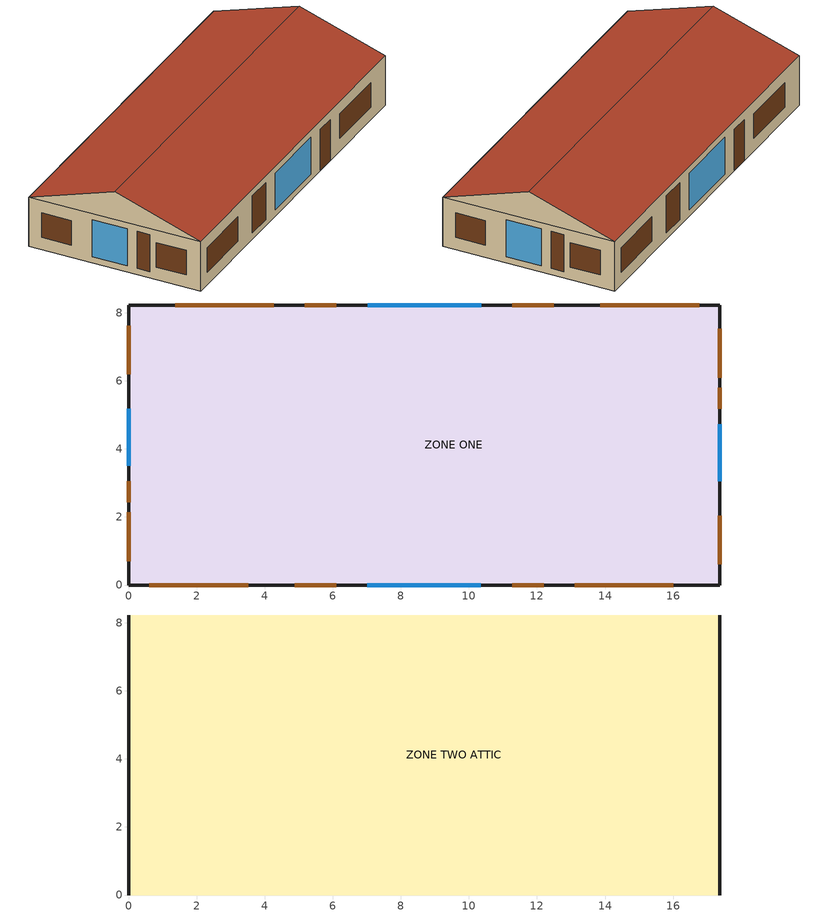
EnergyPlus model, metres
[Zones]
ZONE ONE
 floor outside (FLOOR OVCS JOISTS): 0,8.23 1.74,8.23 1.74,0 0,0 z0
 floor outside (FLOOR OVCS BATTING): 1.74,0 1.74,8.23 17.37,8.23 17.37,0 z0
 wall outside (EXTERIOR WALL (BATTING)): 0,0 17.37,0 17.37,8.23 0,8.23 0,0 z0:2.44
 window (WINDOW SINGLE PANE): 17.37,3.05 17.37,4.72 / 0,5.18 0,3.51 / 10.36,8.23 7.02,8.23 / 7.01,0 10.35,0 z0.3:2.13
 door (EXTERIOR WALL (FRAMING)): 0.61,0 3.51,0 / 17.37,0.61 17.37,2.04 / 17.37,6.1 17.37,7.53 / 0,7.62 0,6.19 / 0,2.13 0,0.7 / 4.27,8.23 1.37,8.23 / 16.76,8.23 13.86,8.23 / 13.11,0 16.01,0 z0.61:1.83
 door (ALUM WIN FRAME): 17.37,5.18 17.37,5.8 / 0,3.05 0,2.43 / 12.5,8.23 11.27,8.23 / 4.88,0 6.1,0 z0.3:2.13
 door (DOOR): 11.28,0 12.19,0 / 6.1,8.23 5.18,8.23 z0:2.03
ZONE TWO ATTIC
 floor to ZONE ONE (ATTIC FLOOR JOISTS): 0,8.23 1.74,8.23 1.74,0 0,0 z2.44
 floor to ZONE ONE (ATTIC FLOOR BATT): 17.37,0 1.74,0 1.74,8.23 17.37,8.23 z2.44
 wall outside (END GABLE): 0,8.23,2.44 0,0,2.44 0,4.11,3.81; 17.37,0,2.44 17.37,8.23,2.44 17.37,4.11,3.81
 roof outside (ROOF): 17.37,4.11,3.81 17.37,8.23,2.44 0,8.23,2.44 0,4.11,3.81; 0,4.11,3.81 0,0,2.44 17.37,0,2.44 17.37,4.11,3.81
[Building]
L120A: North Axis {deg}=0; Terrain=Suburbs; Loads Convergence Tolerance Value=0.04; Temperature Convergence Tolerance Value {deltaC}=0.004; Solar Distribution=FullInteriorAndExterior; Minimum Number of Warmup Days=6
[Site:GroundReflectance]
0.2, 0.2, 0.2, 0.2, 0.2, 0.2, 0.2, 0.2, 0.2, 0.2, 0.2, 0.2
[Material] Roughness=Rough; Thermal Absorptance=0.9
Name | Thickness {m} | Conductivity {W/m-K} | Density {kg/m3} | Specific Heat {J/kg-K} | Solar Absorptance | Visible Absorptance
FIBERGLASS BATT R18 | 0.1397 | 0.0477302 | 10.8925 | 836.8 | 0.6 | 0.6
POLYISOCYANURATE BD INSUL | 0.0254001 | 0.0200438 | 32.0369 | 920.48 | 0.7 | 0.7
FIBERGLASS BATT R38 | 0.304801 | 0.0449904 | 9.61107 | 836.8 | 0.6 | 0.6
DOOR | 0.0444501 | 0.115793 | 512.59 | 1380.72 | 0.6 | 0.6
ASPHALT SHINGLE 1/4 IN | 0.00635001 | 0.0819056 | 1121.29 | 1255.2 | 0.6 | 0.6
PLYWOOD 1/2 IN | 0.0127 | 0.115504 | 544.627 | 1213.36 | 0.6 | 0.6
FIBERGLASS BATT R19 | 0.15875 | 0.0477302 | 9.61107 | 836.8 | 0.6 | 0.6
JOIST 2X6 24 OC | 0.1397 | 0.115793 | 512.59 | 1380.72 | 0.6 | 0.6
JOISTS 2X8 16 IN OC; FRAME 2X4 16 inch OC | 0.0889002 | 0.115648 | 512.59 | 1380.72 | 0.6 | 0.6
PLYWOOD 3/4 IN | 0.01905 | 0.11536 | 544.627 | 1213.36 | 0.6 | 0.6
FIBERGLASS BATT | 0.0889002 | 0.0459998 | 9.61107 | 836.8 | 0.6 | 0.6
PLASTERBOARD | 0.0127 | 0.160206 | 800.923 | 1087.84 | 0.6 | 0.6
HARDBOARD SIDING(7/16'') | 0.011176 | 0.0945952 | 640.738 | 1171.52 | 0.6 | 0.6
[Material:NoMass] Thermal Absorptance=0.9; Solar Absorptance=0.6; Visible Absorptance=0.6
Name | Roughness | Thermal Resistance {m2-K/W}
ALUM FRAME | VerySmooth | 0.0193721
CARPET W/ FIBROUS PAD | Rough | 0.366309
[Construction]
ALUM WIN FRAME: ALUM FRAME
WINDOW SINGLE PANE: SINGLE PANE GLASS
INTERIOR WALL AIR: PLASTERBOARD, PLASTERBOARD
DOOR: DOOR
INTERIOR WALL FRAMED: PLASTERBOARD, FRAME 2X4 16 inch OC, PLASTERBOARD
ATTIC FLOOR BATT: PLASTERBOARD, FIBERGLASS BATT R19, FIBERGLASS BATT R38
ATTIC FLOOR JOISTS: PLASTERBOARD, JOIST 2X6 24 OC, FIBERGLASS BATT R38
ROOF: ASPHALT SHINGLE 1/4 IN, PLYWOOD 1/2 IN
END GABLE: HARDBOARD SIDING(7/16''), PLYWOOD 1/2 IN
FLOOR OVCS BATTING: FIBERGLASS BATT, PLYWOOD 3/4 IN, CARPET W/ FIBROUS PAD
FLOOR OVCS JOISTS: JOISTS 2X8 16 IN OC, PLYWOOD 3/4 IN, CARPET W/ FIBROUS PAD
EXTERIOR WALL (BATTING): HARDBOARD SIDING(7/16''), POLYISOCYANURATE BD INSUL, FIBERGLASS BATT R18, PLASTERBOARD
EXTERIOR WALL (FRAMING): HARDBOARD SIDING(7/16''), POLYISOCYANURATE BD INSUL, JOIST 2X6 24 OC, PLASTERBOARD
[WindowMaterial:Glazing]
SINGLE PANE GLASS: Optical Data Type=SpectralAverage; Thickness {m}=0.00299721; Solar Transmittance at Normal Incidence=0.837; Front Side Solar Reflectance at Normal Incidence=0.075; Back Side Solar Reflectance at Normal Incidence=0.075; Visible Transmittance at Normal Incidence=0.837; Front Side Visible Reflectance at Normal Incidence=0.075; Back Side Visible Reflectance at Normal Incidence=0.075; Infrared Transmittance at Normal Incidence=0; Front Side Infrared Hemispherical Emissivity=0.84; Back Side Infrared Hemispherical Emissivity=0.84; Conductivity {W/m-K}=0.899808
[InternalMass] Zone=ZONE ONE
Name | Construction | Surface Area {m2}
INTERIOR WALLS AIR | INTERIOR WALL AIR | 171.222
INTERIOR WALLS FRAMED | INTERIOR WALL FRAMED | 19.0247
[ElectricEquipment]
INTERNAL GAINS: Zone or ZoneList=ZONE ONE; Schedule=INTERNAL LOADS YEAR; Design Level Calculation Method=EquipmentLevel; Design Level {W}=2930.711; Fraction Latent=0.178; Fraction Radiant=0.5754; Fraction Lost=0
[ZoneInfiltration:DesignFlowRate] Schedule=ALWAYS 1; Design Flow Rate Calculation Method=AirChanges/Hour; Constant Term Coefficient=1; Temperature Term Coefficient=0; Velocity Term Coefficient=0; Velocity Squared Term Coefficient=0
Name | Zone or ZoneList | Air Changes per Hour {1/hr}
ZONE TWO INFILTRATION | ZONE TWO ATTIC | 2.4
ZONE ONE INFILTRATION | ZONE ONE | 0.67
[Zone] Type=1; Multiplier=1; Ceiling Height {m}=autocalculate; Volume {m3}=autocalculate; Floor Area {m2}=autocalculate
Name | Part of Total Floor Area
ZONE TWO ATTIC | No
ZONE ONE | Yes
[Zone equipment]
ZONE ONE: ZONE ONE Purchased Air
[ZoneHVAC:IdealLoadsAirSystem]
ZONE ONE Purchased Air: Maximum Heating Supply Air Temperature {C}=50; Minimum Cooling Supply Air Temperature {C}=10; Maximum Heating Supply Air Humidity Ratio {kgWater/kgDryAir}=0.015; Minimum Cooling Supply Air Humidity Ratio {kgWater/kgDryAir}=0.01; Heating Limit=NoLimit; Cooling Limit=NoLimit; Dehumidification Control Type=None; Humidification Control Type=None
[ZoneControl:Thermostat]
ZONE ONE Thermostat: Zone or ZoneList=ZONE ONE; Control Type Schedule=ALWAYS 4; Control 1=Office Thermostat Dual SP Control
[ThermostatSetpoint:DualSetpoint]
Office Thermostat Dual SP Control: Heating Setpoint Temperature Schedule=ALWAYS 20; Cooling Setpoint Temperature Schedule=ALWAYS 25.55
[Schedule:Day:Hourly]
INTERNAL LOADS: 0.1386, 0.1386, 0.1386, 0.1386, 0.1386, 0.2315, 0.2909, 0.5818, 0.3394, 0.2077, 0.2077, 0.277, 0.2077, 0.1732, 0.1801, 0.1801, 0.2633, 0.284, 0.3048, 0.4779, 0.4779, 0.4989, 0.4989, 0.4503
[Schedule:Week:Daily]
INTERNAL LOADS WEEK: INTERNAL LOADS, INTERNAL LOADS, INTERNAL LOADS, INTERNAL LOADS, INTERNAL LOADS, INTERNAL LOADS, INTERNAL LOADS, INTERNAL LOADS, INTERNAL LOADS, INTERNAL LOADS, INTERNAL LOADS, INTERNAL LOADS
[Schedule:Year]
INTERNAL LOADS YEAR: INTERNAL LOADS WEEK, 1, 1, 12, 31
[Schedule:Compact]
ALWAYS 1: Through: 12/31, For: AllDays, Until: 24:00, 1
ALWAYS 4: Through: 12/31, For: AllDays, Until: 24:00, 4
ALWAYS 20: Through: 12/31, For: AllDays, Until: 24:00, 20
ALWAYS 25.55: Through: 12/31, For: AllDays, Until: 24:00, 25.55555
